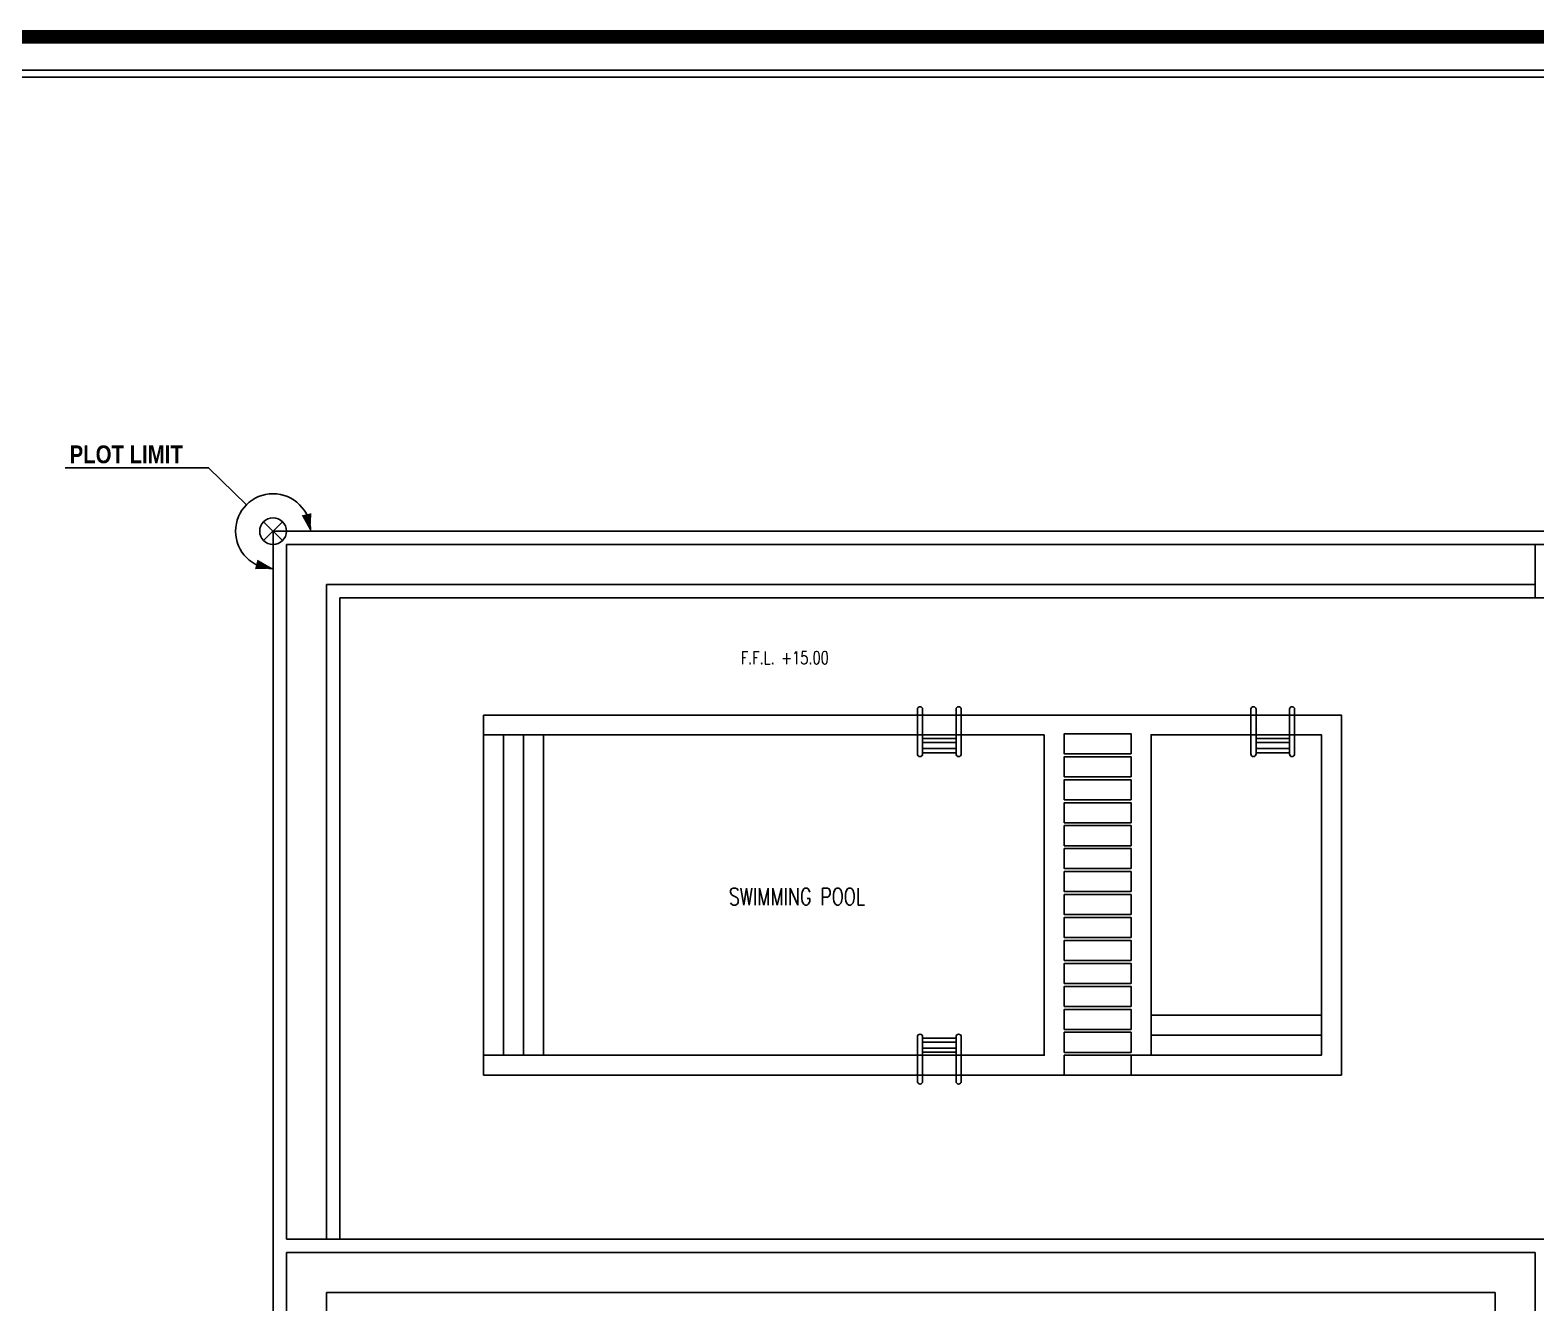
# Model space of a CAD drawing. Extents: x 5706208 to 5786773, y -2031603 to -1909573.
# Drawn here: x 5724702 to 5747250, y -1993629 to -1974573 of the extents above; entities that cross this region are included whole.
import ezdxf

# ---------------------------------------------------------------- set-up
doc = ezdxf.new("R2010")
doc.units = 0
doc.header["$LTSCALE"] = 1000
doc.header["$MEASUREMENT"] = 0
doc.layers.get('0').update_dxf_attribs({"linetype": 'CONTINUOUS'})
for name, color, linetype in [('A-SYMBOLS', 3, 'CONTINUOUS'), ('HATCH', 254, 'CONTINUOUS'), ('TEXT', 2, 'CONTINUOUS'), ('WALL', 7, 'CONTINUOUS')]:
    doc.layers.add(name, color=color, linetype=linetype)
doc.styles.add('TECHNIC', font='techb___.ttf')
doc.styles.add('TNR', font='romant.shx', dxfattribs={"width": 0.8})

# ---------------------------------------------------------------- blocks, each defined once
blk = doc.blocks.new('plot-limit')
at = {"color": 6}
for points in [[(4699578, -2114373), (4699295, -2114655)], [(4699295, -2114373), (4699578, -2114655)]]:
    blk.add_lwpolyline(points, dxfattribs=at)
blk.add_circle((4699437, -2114514), 200, dxfattribs=at)
at = {"layer": 'A-SYMBOLS', "color": 1}
blk.add_lwpolyline([(4696322, -2113564), (4698472, -2113564), (4699040, -2114118)], dxfattribs=at)
blk.add_arc((4699437, -2114514), 561, 0, 270, dxfattribs=at)
at = {"layer": 'A-SYMBOLS'}
for points in [[(4699866, -2114278), (4699997, -2114514), (4700011, -2114245)], [(4699167, -2115083), (4699437, -2115075), (4699203, -2114940)]]:
    blk.add_solid(points, dxfattribs=at)
at = {"layer": 'A-SYMBOLS', "color": 41, "linetype": 'Continuous', "style": 'TECHNIC'}
blk.add_text('PLOT LIMIT', height=266.7, dxfattribs=at).set_placement((4696390, -2113497))
blk = doc.blocks.new('TLB-A1MM-DB')
at = {"color": 3, "linetype": 'Continuous'}
blk.add_line((35356.47, 19618.46), (34670.47, 19618.46), dxfattribs=at)
at = {"color": 7, "linetype": 'Continuous', "const_width": 2}
blk.add_lwpolyline([(34664.47, 19058.04), (35465.47, 19058.04), (35465.47, 19624.46), (34664.47, 19624.46)], close=True, dxfattribs=at)
at = {"color": 3, "linetype": 'Continuous'}
blk.add_lwpolyline([(34669.47, 19063.04), (35460.47, 19063.04), (35460.47, 19619.46), (34669.47, 19619.46)], close=True, dxfattribs=at)

msp = doc.modelspace()

# ---------------------------------------------------------------- linework, layer by layer
at = {"color": 8}
for p, q in [((5728339.5, -1982074.8), (5769589.5, -1982074.8)), ((5728339.5, -1982074.8), (5728339.5, -2027074.8)), ((5728539.5, -1982274.8), (5769389.5, -1982274.8)), ((5728539.5, -1982274.8), (5728539.5, -1992674.8)), ((5728539.5, -1992674.8), (5747439.5, -1992674.8)), ((5728539.5, -1992874.8), (5728539.5, -2003024.8)), ((5728539.5, -1992874.8), (5747239.5, -1992874.8)), ((5747239.5, -1992874.8), (5747239.5, -1995074.8))]:
    msp.add_line(p, q, dxfattribs=at)
at = {"layer": 'HATCH', "color": 251}
msp.add_line((5729140, -1982874.8), (5729139.5, -1982875.3), dxfattribs=at)
at = {"layer": 'WALL', "color": 8, "ltscale": 0.1}
for p, q in [((5747239.5, -1983074.8), (5747239.5, -1982274.8)), ((5729139.5, -1982875.3), (5729139.5, -1992674.8)), ((5729140, -1982874.8), (5747239.5, -1982874.8)), ((5729339.5, -1983074.8), (5768589.5, -1983074.8)), ((5729339.5, -1983074.8), (5729339.5, -1992674.8)), ((5731488.7, -1984827.3), (5731488.7, -1990221.6)), ((5737989, -1984956.3), (5737989, -1984741.6)), ((5738066.2, -1984741.6), (5738066.2, -1984943.4)), ((5738567.6, -1984929.2), (5738567.6, -1984741.6)), ((5738644.8, -1984741.6), (5738644.8, -1984937.6)), ((5742982.1, -1984956.3), (5742982.1, -1984741.6)), ((5743059.3, -1984741.6), (5743059.3, -1984943.4)), ((5743560.7, -1984929.2), (5743560.7, -1984741.6)), ((5743637.9, -1984741.6), (5743637.9, -1984937.6)), ((5731488.7, -1985121.6), (5739888.7, -1985121.6)), ((5732088.7, -1985121.6), (5732088.7, -1989921.6)), ((5738567.6, -1985178.5), (5738066.2, -1985178.5)), ((5738567.6, -1985241.3), (5738066.2, -1985241.3)), ((5738567.6, -1985329.4), (5738066.2, -1985329.4)), ((5743560.7, -1985178.5), (5743059.3, -1985178.5)), ((5743560.7, -1985241.3), (5743059.3, -1985241.3)), ((5743560.7, -1985329.4), (5743059.3, -1985329.4)), ((5738567.6, -1985392.1), (5738066.2, -1985392.1)), ((5743560.7, -1985392.1), (5743059.3, -1985392.1)), ((5744038.7, -1989321.6), (5741488.7, -1989321.6)), ((5738567.6, -1989664.1), (5738066.2, -1989664.1)), ((5744038.7, -1989621.6), (5741488.7, -1989621.6)), ((5738567.6, -1989726.8), (5738066.2, -1989726.8)), ((5738567.6, -1989814.9), (5738066.2, -1989814.9)), ((5738567.6, -1989877.6), (5738066.2, -1989877.6)), ((5739888.7, -1989921.6), (5731488.7, -1989921.6)), ((5737989, -1990099.8), (5737989, -1990314.5)), ((5738066.2, -1990314.5), (5738066.2, -1990112.7)), ((5738644.8, -1990314.5), (5738644.8, -1990118.5)), ((5741488.7, -1989921.6), (5741188.7, -1989921.6)), ((5731488.7, -1990221.6), (5744338.7, -1990221.6)), ((5738567.6, -1990126.9), (5738567.6, -1990314.5)), ((5729139.5, -1993474.8), (5729139.5, -2003024.8)), ((5729139.5, -1993474.8), (5746639.5, -1993474.8)), ((5746639.5, -1993474.8), (5746639.5, -1995074.8))]:
    msp.add_line(p, q, dxfattribs=at)
for points in [[(5737989, -1985410.8), (5737989, -1984741.6, -1), (5738066.2, -1984741.6), (5738066.2, -1985410.8, -1)], [(5738567.6, -1985410.8), (5738567.6, -1984741.6, -1), (5738644.8, -1984741.6), (5738644.8, -1985410.8, -1)], [(5742982.1, -1985410.8), (5742982.1, -1984741.6, -1), (5743059.3, -1984741.6), (5743059.3, -1985410.8, -1)], [(5743560.7, -1985410.8), (5743560.7, -1984741.6, -1), (5743637.9, -1984741.6), (5743637.9, -1985410.8, -1)], [(5737989, -1989645.3), (5737989, -1990314.5, 1), (5738066.2, -1990314.5), (5738066.2, -1989645.3, 1)], [(5738567.6, -1989645.3), (5738567.6, -1990314.5, 1), (5738644.8, -1990314.5), (5738644.8, -1989645.3, 1)]]:
    msp.add_lwpolyline(points, format="xyb", close=True, dxfattribs=at)
for points in [[(5731488.7, -1984827.3), (5744338.7, -1984827.3), (5744338.7, -1990221.6)], [(5731788.7, -1989921.6), (5731788.7, -1985121.6)], [(5732388.7, -1985121.6), (5732388.7, -1989921.6), (5739888.7, -1989921.6), (5739888.7, -1985121.6)], [(5744038.7, -1985121.6), (5744038.7, -1989921.6), (5741488.7, -1989921.6), (5741488.7, -1985121.6)], [(5744038.7, -1987776.8), (5744038.7, -1985121.6), (5741488.7, -1985121.6), (5741488.7, -1986571.6)], [(5744038.7, -1989321.6), (5741488.7, -1989321.6)], [(5740188.7, -1990221.6), (5740188.7, -1989921.6), (5741188.7, -1989921.6), (5741188.7, -1990221.6)]]:
    msp.add_lwpolyline(points, dxfattribs=at)
for points in [[(5741188.7, -1985408.6), (5740188.7, -1985408.6), (5740188.7, -1985108.6), (5741188.7, -1985108.6)], [(5741188.7, -1985752.4), (5740188.7, -1985752.4), (5740188.7, -1985452.4), (5741188.7, -1985452.4)], [(5741188.7, -1986096.2), (5740188.7, -1986096.2), (5740188.7, -1985796.2), (5741188.7, -1985796.2)], [(5741188.7, -1986440), (5740188.7, -1986440), (5740188.7, -1986140), (5741188.7, -1986140)], [(5741188.7, -1986783.7), (5740188.7, -1986783.7), (5740188.7, -1986483.7), (5741188.7, -1986483.7)], [(5741188.7, -1987127.5), (5740188.7, -1987127.5), (5740188.7, -1986827.5), (5741188.7, -1986827.5)], [(5741188.7, -1987471.3), (5740188.7, -1987471.3), (5740188.7, -1987171.3), (5741188.7, -1987171.3)], [(5741188.7, -1987815.1), (5740188.7, -1987815.1), (5740188.7, -1987515.1), (5741188.7, -1987515.1)], [(5741188.7, -1988158.9), (5740188.7, -1988158.9), (5740188.7, -1987858.9), (5741188.7, -1987858.9)], [(5741188.7, -1988502.7), (5740188.7, -1988502.7), (5740188.7, -1988202.7), (5741188.7, -1988202.7)], [(5741188.7, -1988846.5), (5740188.7, -1988846.5), (5740188.7, -1988546.5), (5741188.7, -1988546.5)], [(5741188.7, -1989190.2), (5740188.7, -1989190.2), (5740188.7, -1988890.2), (5741188.7, -1988890.2)], [(5741188.7, -1989534), (5740188.7, -1989534), (5740188.7, -1989234), (5741188.7, -1989234)], [(5741188.7, -1989877.8), (5740188.7, -1989877.8), (5740188.7, -1989577.8), (5741188.7, -1989577.8)]]:
    msp.add_lwpolyline(points, close=True, dxfattribs=at)

# ---------------------------------------------------------------- block references
at = {"linetype": 'Continuous', "xscale": 100.3297328334302, "yscale": 100.3297328334529, "zscale": 100.3297328334529}
msp.add_blockref('TLB-A1MM-DB', (2228430.7, -3943590.3), dxfattribs=at)
msp.add_blockref('plot-limit', (1028902.9, 132439.2))

# ---------------------------------------------------------------- texts
at = {"layer": 'TEXT', "color": 6, "style": 'TNR', "width": 0.75}
msp.add_text('F.F.L. +15.00', height=191.103, dxfattribs=at).set_placement((5735342.6, -1984065.5))
at = {"layer": 'TEXT', "style": 'TNR', "width": 0.75}
msp.add_text('SWIMMING POOL', height=254.804, dxfattribs=at).set_placement((5735166.3, -1987673.7))

doc.saveas('drawing.dxf')
